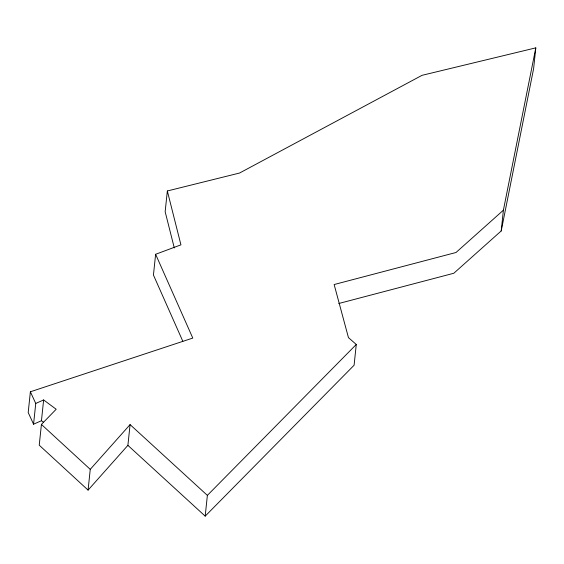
<?xml version="1.0" encoding="UTF-8"?>
<svg xmlns="http://www.w3.org/2000/svg" width="564" height="564" viewBox="0 0 564 564"><rect width="100%" height="100%" fill="white"/><g stroke="black" fill="none" stroke-linecap="round" stroke-linejoin="round"><path stroke-width="0.85" d="M338.774 303.502L453.823 273.251L501.213 230.944L533.622 68.625L535.8 47.862L422.02 75.329L239.538 173.042L167.339 190.97L180.931 244.846L155.622 254.286L192.789 338.069L30.378 391.783L28.2 412.538L33.558 424.206L41.454 420.709L43.632 399.946L35.743 403.45L33.558 424.206M43.632 399.946L56.181 409.252L41.419 424.431L39.233 445.186L88.076 490.109L127.894 445.356L130.08 424.6L207.369 495.375L205.19 516.138L127.894 445.356M88.076 490.109L90.254 469.354L130.08 424.6M155.622 254.286L153.443 275.042L182.821 341.276M167.339 190.97L165.16 211.733L174.29 247.927M535.8 47.862L503.391 210.189L456.008 252.496L334.142 284.538L348.446 337.61L356.272 344.47L354.093 365.232L205.19 516.138M501.213 230.944L503.391 210.189M207.369 495.375L356.272 344.47M41.454 420.709L43.541 422.26M41.419 424.431L90.254 469.354M30.378 391.783L35.743 403.45"/></g></svg>
